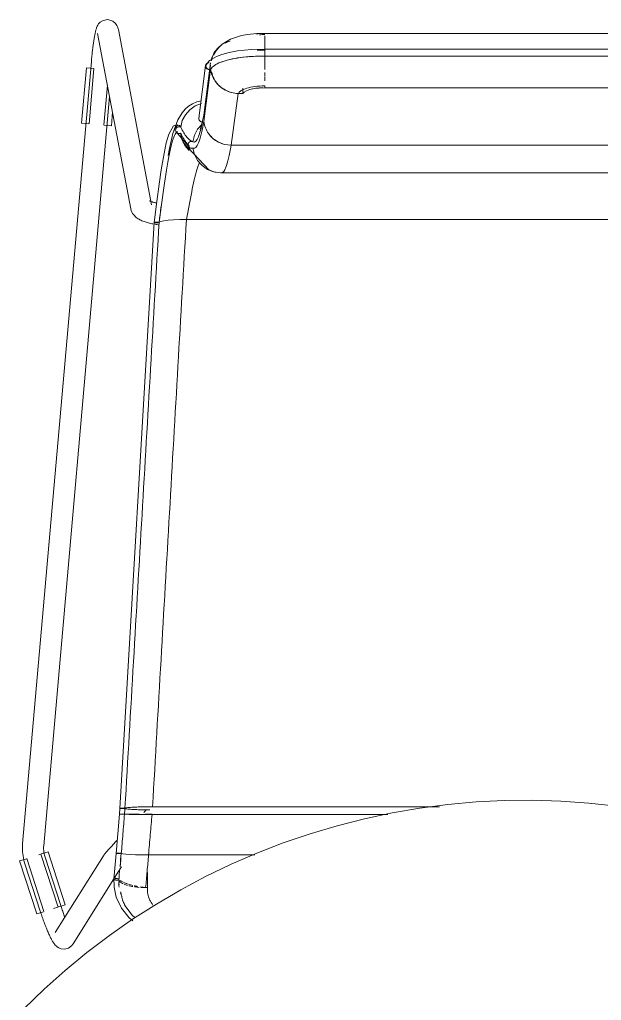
# Model space of a CAD drawing. Header units: millimetres. Extents: x 155927 to 326028, y -36033 to 97293.
# Drawn here: x 230034 to 230364, y 12592 to 13147 of the extents above; entities that cross this region are included whole.
import ezdxf

# ---------------------------------------------------------------- set-up
doc = ezdxf.new("R2010")
doc.units = ezdxf.units.MM
doc.header["$MEASUREMENT"] = 0
doc.layers.add('I-FURN', color=8, linetype='CONTINUOUS', lineweight=9)

msp = doc.modelspace()

# ---------------------------------------------------------------- linework, layer by layer
at = {"layer": 'I-FURN'}
for p, q in [((230084.16, 13147.44), (230081.4, 13146.96)), ((230086.91, 13146.61), (230084.16, 13147.44)), ((230077.46, 13142.04), (230077.35, 13141.65)), ((230077.59, 13142.44), (230077.46, 13142.04)), ((230077.73, 13142.84), (230077.59, 13142.44)), ((230077.9, 13143.27), (230077.73, 13142.84)), ((230078.11, 13143.75), (230077.9, 13143.27)), ((230078.42, 13144.31), (230078.11, 13143.75)), ((230078.89, 13145.01), (230078.42, 13144.31)), ((230079.75, 13145.92), (230078.89, 13145.01)), ((230081.4, 13146.96), (230079.75, 13145.92)), ((230086.91, 13146.61), (230088.49, 13145.28)), ((230088.49, 13145.28), (230089.24, 13144.2)), ((230089.24, 13144.2), (230089.61, 13143.4)), ((230089.61, 13143.4), (230089.83, 13142.78)), ((230089.83, 13142.78), (230089.96, 13142.27)), ((230089.96, 13142.27), (230090.05, 13141.85)), ((230108.87, 13042.56), (230090.05, 13141.85)), ((230076.27, 13136.36), (230076.18, 13135.77)), ((230076.37, 13136.93), (230076.27, 13136.36)), ((230076.46, 13137.48), (230076.37, 13136.93)), ((230076.55, 13138.01), (230076.46, 13137.48)), ((230076.65, 13138.53), (230076.55, 13138.01)), ((230076.74, 13139.02), (230076.65, 13138.53)), ((230076.84, 13139.5), (230076.74, 13139.02)), ((230076.94, 13139.96), (230076.84, 13139.5)), ((230077.03, 13140.4), (230076.94, 13139.96)), ((230077.13, 13140.83), (230077.03, 13140.4)), ((230077.24, 13141.24), (230077.13, 13140.83)), ((230077.35, 13141.65), (230077.24, 13141.24)), ((230078.26, 13139.61), (230097.08, 13040.32)), ((230148.87, 13133.52), (230153.58, 13136.39)), ((230153.58, 13136.39), (230159.73, 13138.41)), ((230159.73, 13138.41), (230163.23, 13139.06)), ((230163.23, 13139.06), (230168.44, 13139.58)), ((230168.44, 13139.58), (230172.96, 13139.66)), ((230172.96, 13139.66), (230172.96, 13139.49)), ((230467.81, 13139.66), (230172.96, 13139.66)), ((230172.96, 13139.36), (230172.96, 13139.64)), ((230172.96, 13136.42), (230172.96, 13138.17)), ((230075.56, 13131.24), (230075.48, 13130.54)), ((230075.65, 13131.93), (230075.56, 13131.24)), ((230075.74, 13132.61), (230075.65, 13131.93)), ((230075.82, 13133.27), (230075.74, 13132.61)), ((230075.91, 13133.92), (230075.82, 13133.27)), ((230076, 13134.55), (230075.91, 13133.92)), ((230076.09, 13135.17), (230076, 13134.55)), ((230076.18, 13135.77), (230076.09, 13135.17)), ((230145.22, 13129.61), (230146.89, 13131.68)), ((230146.89, 13131.68), (230148.87, 13133.52)), ((230172.96, 13133.56), (230172.96, 13136.14)), ((230172.96, 13133.41), (230172.96, 13130.38)), ((230172.96, 13130.38), (230172.96, 13133.39)), ((230074.93, 13125.43), (230074.86, 13124.68)), ((230075.01, 13126.17), (230074.93, 13125.43)), ((230075.08, 13126.92), (230075.01, 13126.17)), ((230075.16, 13127.66), (230075.08, 13126.92)), ((230075.23, 13128.39), (230075.16, 13127.66)), ((230075.31, 13129.12), (230075.23, 13128.39)), ((230075.4, 13129.83), (230075.31, 13129.12)), ((230075.48, 13130.54), (230075.4, 13129.83)), ((230141.75, 13124.24), (230145.58, 13126.54)), ((230143.89, 13127.35), (230145.22, 13129.61)), ((230145.58, 13126.54), (230148.75, 13127.73)), ((230148.75, 13127.73), (230152.79, 13128.81)), ((230155.12, 13125.27), (230151.63, 13124.46)), ((230152.79, 13128.81), (230157.51, 13129.68)), ((230160.56, 13126.1), (230155.12, 13125.27)), ((230157.51, 13129.68), (230165.4, 13130.48)), ((230166.55, 13126.58), (230160.56, 13126.1)), ((230165.4, 13130.48), (230172.96, 13130.62)), ((230172.96, 13126.66), (230166.55, 13126.58)), ((230467.81, 13130.62), (230172.96, 13130.62)), ((230172.96, 13126.67), (230172.96, 13130.62)), ((230172.96, 13130.62), (230172.96, 13130.56)), ((230172.96, 13130.56), (230172.96, 13130.36)), ((230172.96, 13130.36), (230172.96, 13130.05)), ((230172.96, 13130.05), (230172.96, 13129.66)), ((230172.96, 13129.66), (230172.96, 13129.21)), ((230172.96, 13129.21), (230172.96, 13128.72)), ((230172.96, 13128.72), (230172.96, 13128.22)), ((230172.96, 13128.22), (230172.96, 13127.75)), ((230172.96, 13127.75), (230172.96, 13127.33)), ((230172.96, 13127.33), (230172.96, 13127)), ((230172.96, 13127), (230172.96, 13126.77)), ((230172.96, 13126.77), (230172.96, 13126.67)), ((230172.96, 13126.69), (230172.96, 13122.88)), ((230172.96, 13122.88), (230172.96, 13126.69)), ((230172.96, 13126.66), (230467.81, 13126.66)), ((230074.78, 13123.77), (230035.83, 12680.44)), ((230069.21, 13088.75), (230071.97, 13120.16)), ((230071.97, 13120.16), (230074.01, 13119.98)), ((230073.44, 13088.38), (230076.2, 13119.79)), ((230074.01, 13119.98), (230076.08, 13119.8)), ((230074.8, 13123.92), (230074.78, 13123.77)), ((230074.86, 13124.68), (230074.8, 13123.92)), ((230135.65, 13091.58), (230139.51, 13121.35)), ((230138.5, 13093.22), (230142.35, 13122.91)), ((230139.86, 13121.85), (230141.75, 13124.24)), ((230141.57, 13116.95), (230142.19, 13121.72)), ((230148.8, 13123.59), (230148.29, 13123.4)), ((230151.63, 13124.46), (230148.8, 13123.59)), ((230172.96, 13119.13), (230172.96, 13122.69)), ((230138.48, 13089.67), (230142.32, 13119.37)), ((230172.96, 13115.66), (230172.96, 13117.5)), ((230172.96, 13112.67), (230172.96, 13115.14)), ((230083.87, 13110.24), (230081.89, 13087.63)), ((230160.6, 13108.51), (230160.6, 13105.5)), ((230167.07, 13108.33), (230169.92, 13108.65)), ((230169.92, 13108.65), (230172.96, 13108.76)), ((230467.81, 13108.82), (230172.96, 13108.82)), ((230172.96, 13108.76), (230467.81, 13108.76)), ((230047.79, 12679.39), (230085.08, 13103.89)), ((230154.03, 13076.29), (230157.89, 13105.57)), ((230157.89, 13105.57), (230160.6, 13105.5)), ((230160.6, 13105.5), (230161.24, 13106.36)), ((230161.24, 13106.36), (230162.59, 13107.15)), ((230162.59, 13107.15), (230164.58, 13107.82)), ((230164.58, 13107.82), (230167.07, 13108.33)), ((230129.89, 13098.36), (230127.91, 13096.68)), ((230132.09, 13099.74), (230129.89, 13098.36)), ((230133.59, 13098.51), (230130.51, 13096.34)), ((230134.46, 13100.77), (230132.09, 13099.74)), ((230137.1, 13099.92), (230133.59, 13098.51)), ((230136.96, 13101.43), (230134.46, 13100.77)), ((230086.12, 13087.26), (230086.81, 13095.16)), ((230126.18, 13094.72), (230123.67, 13090.6)), ((230127.91, 13096.68), (230126.18, 13094.72)), ((230128.03, 13093.51), (230126.28, 13090.19)), ((230130.51, 13096.34), (230128.03, 13093.51)), ((230135.89, 13092.25), (230135.7, 13091.81)), ((230137.25, 13087.71), (230138.62, 13094)), ((230071.25, 13088.57), (230069.21, 13088.75)), ((230073.32, 13088.39), (230071.25, 13088.57)), ((230084.07, 13087.44), (230082.01, 13087.62)), ((230086.12, 13087.26), (230084.07, 13087.44)), ((230118.6, 13082.61), (230121.37, 13087.25)), ((230123.67, 13090.6), (230121, 13082.98)), ((230121.37, 13087.25), (230123.56, 13087.78)), ((230123.46, 13086.5), (230123.07, 13086.19)), ((230123.08, 13086.19), (230123.47, 13086.5)), ((230123.92, 13086.7), (230123.46, 13086.5)), ((230123.47, 13086.5), (230123.92, 13086.69)), ((230123.56, 13087.78), (230124.47, 13087.49)), ((230123.92, 13086.69), (230124.41, 13086.77)), ((230124.41, 13086.77), (230123.92, 13086.7)), ((230124.41, 13086.77), (230124.91, 13086.73)), ((230124.91, 13086.73), (230124.41, 13086.77)), ((230124.91, 13086.73), (230125.38, 13086.56)), ((230125.38, 13086.56), (230124.91, 13086.73)), ((230126.28, 13090.19), (230125.38, 13086.56)), ((230137.49, 13088.18), (230134.99, 13085.3)), ((230135.7, 13091.81), (230135.64, 13091.34)), ((230135.64, 13091.34), (230135.7, 13090.88)), ((230135.7, 13090.88), (230135.89, 13090.43)), ((230135.89, 13090.43), (230136.19, 13090.05)), ((230136.19, 13090.05), (230136.57, 13089.75)), ((230136.49, 13085.27), (230137.25, 13087.71)), ((230136.57, 13089.75), (230137.02, 13089.56)), ((230137.02, 13089.56), (230137.51, 13089.48)), ((230137.51, 13089.48), (230138.01, 13089.52)), ((230117.2, 13077.62), (230118.6, 13082.61)), ((230121, 13082.98), (230119.11, 13074.46)), ((230122.58, 13085.35), (230122.5, 13084.86)), ((230122.5, 13084.86), (230122.56, 13084.37)), ((230122.51, 13084.86), (230122.58, 13085.34)), ((230122.57, 13084.37), (230122.51, 13084.86)), ((230122.56, 13084.37), (230122.75, 13083.91)), ((230122.75, 13083.92), (230122.57, 13084.37)), ((230122.58, 13085.34), (230122.78, 13085.8)), ((230122.77, 13085.8), (230122.58, 13085.35)), ((230122.7, 13084.01), (230130.83, 13074.59)), ((230122.86, 13083.73), (230122.73, 13083.95)), ((230123.04, 13083.51), (230122.75, 13083.92)), ((230122.75, 13083.91), (230123.04, 13083.51)), ((230123.07, 13086.19), (230122.77, 13085.8)), ((230122.78, 13085.8), (230123.08, 13086.19)), ((230123.42, 13083.2), (230123.04, 13083.51)), ((230123.04, 13083.51), (230123.41, 13083.19)), ((230123.41, 13083.19), (230123.86, 13082.99)), ((230123.87, 13082.99), (230123.42, 13083.2)), ((230123.86, 13082.99), (230124.36, 13082.9)), ((230124.36, 13082.9), (230123.87, 13082.99)), ((230124.86, 13082.93), (230124.36, 13082.9)), ((230124.36, 13082.9), (230124.86, 13082.92)), ((230125.33, 13083.08), (230124.86, 13082.93)), ((230124.86, 13082.92), (230125.33, 13083.08)), ((230126.12, 13079.47), (230125.33, 13083.08)), ((230125.33, 13083.08), (230126.11, 13079.46)), ((230133.23, 13081.91), (230132.34, 13078.19)), ((230134.99, 13085.3), (230133.23, 13081.91)), ((230141.11, 13082.91), (230143.6, 13080.17)), ((230115.4, 13068.6), (230117.2, 13077.62)), ((230126.11, 13079.46), (230127.75, 13076.14)), ((230127.76, 13076.14), (230126.12, 13079.47)), ((230126.82, 13077.81), (230141.42, 13062.11)), ((230127.75, 13076.14), (230130.16, 13073.3)), ((230130.16, 13073.3), (230127.76, 13076.14)), ((230129.5, 13076.44), (230129.57, 13076.93)), ((230129.56, 13076.93), (230129.5, 13076.44)), ((230129.57, 13075.95), (230129.5, 13076.44)), ((230129.5, 13076.44), (230129.56, 13075.95)), ((230129.75, 13077.39), (230129.56, 13076.93)), ((230129.56, 13075.95), (230129.75, 13075.49)), ((230129.57, 13076.93), (230129.76, 13077.39)), ((230129.76, 13075.49), (230129.57, 13075.95)), ((230130.05, 13077.8), (230129.75, 13077.39)), ((230129.75, 13075.49), (230130.05, 13075.09)), ((230129.76, 13077.39), (230130.05, 13077.79)), ((230130.05, 13075.09), (230129.76, 13075.49)), ((230130.05, 13077.79), (230130.43, 13078.11)), ((230130.43, 13078.11), (230130.05, 13077.8)), ((230130.43, 13078.11), (230130.88, 13078.31)), ((230130.88, 13078.31), (230130.43, 13078.11)), ((230130.88, 13078.31), (230131.37, 13078.39)), ((230131.37, 13078.39), (230130.88, 13078.31)), ((230131.37, 13078.39), (230131.87, 13078.35)), ((230131.87, 13078.36), (230131.37, 13078.39)), ((230131.66, 13078.48), (230132.09, 13078.3)), ((230132.34, 13078.19), (230131.87, 13078.36)), ((230131.87, 13078.35), (230132.34, 13078.19)), ((230143.6, 13080.17), (230146.71, 13078.09)), ((230146.71, 13078.09), (230150.26, 13076.77)), ((230150.26, 13076.77), (230154.03, 13076.29)), ((230486.74, 13076.29), (230154.03, 13076.29)), ((230154.03, 13076.29), (230486.74, 13076.29)), ((230119.11, 13074.46), (230118.37, 13070.39)), ((230130.43, 13074.77), (230130.05, 13075.09)), ((230130.05, 13075.09), (230130.43, 13074.77)), ((230130.88, 13074.57), (230130.43, 13074.77)), ((230130.43, 13074.77), (230130.88, 13074.57)), ((230130.53, 13074.72), (230133.41, 13074.67)), ((230131.37, 13074.49), (230130.88, 13074.57)), ((230130.88, 13074.57), (230131.37, 13074.49)), ((230131.87, 13074.53), (230131.37, 13074.49)), ((230131.37, 13074.49), (230131.87, 13074.52)), ((230132.34, 13074.69), (230131.87, 13074.53)), ((230131.87, 13074.52), (230132.34, 13074.69)), ((230132.34, 13074.69), (230133.23, 13070.97)), ((230133.23, 13070.97), (230134.99, 13067.58)), ((230134.99, 13067.58), (230133.24, 13070.97)), ((230114.36, 13062.28), (230115.4, 13068.6)), ((230137.5, 13064.71), (230134.99, 13067.58)), ((230134.99, 13067.58), (230137.49, 13064.7)), ((230137.49, 13064.7), (230140.63, 13062.53)), ((230140.63, 13062.54), (230137.5, 13064.71)), ((230113.18, 13054.26), (230114.36, 13062.28)), ((230140.32, 13062.71), (230144.78, 13060.99)), ((230144.2, 13061.17), (230140.63, 13062.54)), ((230140.63, 13062.53), (230144.2, 13061.17)), ((230141.42, 13062.11), (230143.34, 13061.41)), ((230147.99, 13060.7), (230144.2, 13061.17)), ((230144.2, 13061.17), (230147.99, 13060.7)), ((230144.78, 13060.99), (230148.53, 13060.54)), ((230492.78, 13060.7), (230147.99, 13060.7)), ((230147.99, 13060.7), (230492.78, 13060.7)), ((230148.53, 13060.54), (230453.33, 13060.54)), ((230111.82, 13044.33), (230113.18, 13054.26)), ((230107.65, 13044.79), (230107.67, 13044.77)), ((230107.67, 13044.77), (230107.74, 13044.73)), ((230107.74, 13044.73), (230107.83, 13044.68)), ((230107.83, 13044.68), (230107.98, 13044.61)), ((230107.98, 13044.61), (230108.18, 13044.52)), ((230108.18, 13044.52), (230108.41, 13044.42)), ((230108.41, 13044.42), (230108.68, 13044.32)), ((230108.68, 13044.32), (230108.98, 13044.22)), ((230108.98, 13044.22), (230109.32, 13044.11)), ((230109.32, 13044.11), (230109.68, 13044)), ((230109.68, 13044), (230110.08, 13043.89)), ((230110.08, 13043.89), (230110.5, 13043.79)), ((230110.27, 13032.48), (230111.82, 13044.33)), ((230110.5, 13043.79), (230110.95, 13043.68)), ((230110.95, 13043.68), (230111.41, 13043.58)), ((230111.41, 13043.58), (230111.91, 13043.49)), ((230097.08, 13040.32), (230097.33, 13039.34)), ((230097.33, 13039.34), (230097.7, 13038.44)), ((230097.7, 13038.44), (230098.13, 13037.65)), ((230098.13, 13037.65), (230098.62, 13036.96)), ((230098.62, 13036.96), (230099.13, 13036.37)), ((230099.13, 13036.37), (230099.65, 13035.85)), ((230110.27, 13032.48), (230090.98, 12700.57)), ((230099.65, 13035.85), (230100.18, 13035.39)), ((230100.18, 13035.39), (230100.71, 13034.99)), ((230100.71, 13034.99), (230101.25, 13034.63)), ((230101.25, 13034.63), (230101.79, 13034.31)), ((230101.79, 13034.31), (230102.32, 13034.02)), ((230102.32, 13034.02), (230102.87, 13033.75)), ((230102.87, 13033.75), (230103.44, 13033.5)), ((230103.44, 13033.5), (230104.01, 13033.26)), ((230104.01, 13033.26), (230104.59, 13033.04)), ((230104.59, 13033.04), (230105.18, 13032.84)), ((230105.18, 13032.84), (230105.78, 13032.64)), ((230105.78, 13032.64), (230106.4, 13032.46)), ((230106.4, 13032.46), (230107.03, 13032.29)), ((230107.03, 13032.29), (230107.67, 13032.12)), ((230107.67, 13032.12), (230108.33, 13031.97)), ((230108.33, 13031.97), (230109, 13031.83)), ((230109, 13031.83), (230109.68, 13031.69)), ((230109.68, 13031.69), (230110.37, 13031.57)), ((230110.34, 13032.53), (230110.27, 13032.48)), ((230110.27, 13032.48), (230110.34, 13032.53)), ((230110.27, 13032.48), (230110.33, 13032.42)), ((230110.33, 13032.42), (230110.27, 13032.48)), ((230110.33, 13032.42), (230110.52, 13032.37)), ((230110.51, 13032.37), (230110.33, 13032.42)), ((230110.53, 13032.58), (230110.34, 13032.53)), ((230110.34, 13032.53), (230110.53, 13032.58)), ((230110.8, 13032.33), (230110.51, 13032.37)), ((230110.52, 13032.37), (230110.81, 13032.33)), ((230110.83, 13032.62), (230110.53, 13032.58)), ((230110.53, 13032.58), (230110.83, 13032.62)), ((230111.18, 13032.29), (230110.8, 13032.33)), ((230110.81, 13032.33), (230111.19, 13032.29)), ((230111.22, 13032.66), (230110.83, 13032.62)), ((230110.83, 13032.62), (230111.22, 13032.66)), ((230111.08, 13031.45), (230111.79, 13031.34)), ((230111.63, 13032.27), (230111.18, 13032.29)), ((230111.19, 13032.29), (230111.64, 13032.27)), ((230111.67, 13032.68), (230111.22, 13032.66)), ((230111.22, 13032.66), (230111.67, 13032.68)), ((230112.12, 13032.26), (230111.63, 13032.27)), ((230111.64, 13032.27), (230112.13, 13032.26)), ((230112.17, 13032.69), (230111.67, 13032.68)), ((230111.67, 13032.68), (230112.16, 13032.69)), ((230111.79, 13031.34), (230112.52, 13031.25)), ((230112.62, 13032.27), (230112.12, 13032.26)), ((230112.13, 13032.26), (230112.63, 13032.27)), ((230112.16, 13032.69), (230112.66, 13032.68)), ((230112.66, 13032.68), (230112.17, 13032.69)), ((230113.13, 13032.67), (230112.66, 13032.68)), ((230112.66, 13032.68), (230113.13, 13032.67)), ((230113.13, 13032.67), (230114.04, 13033.07)), ((230114.04, 13033.07), (230113.13, 13032.67)), ((230114.04, 13033.07), (230115.77, 13033.43)), ((230115.78, 13033.43), (230114.04, 13033.07)), ((230115.78, 13033.43), (230118.24, 13033.74)), ((230118.28, 13033.74), (230115.78, 13033.43)), ((230118.27, 13033.75), (230121.33, 13033.98)), ((230121.38, 13033.98), (230118.28, 13033.74)), ((230124.92, 13034.14), (230121.38, 13033.98)), ((230121.38, 13033.98), (230124.85, 13034.13)), ((230124.91, 13034.14), (230128.61, 13034.19)), ((230128.68, 13034.19), (230124.92, 13034.14)), ((230512.08, 13034.19), (230128.68, 13034.19)), ((230128.68, 13034.19), (230512.08, 13034.19)), ((230292.72, 12704.2), (230276.79, 12702.77)), ((230308.7, 12704.99), (230292.72, 12704.2)), ((230324.7, 12705.13), (230308.7, 12704.99)), ((230340.69, 12704.64), (230324.7, 12705.13)), ((230356.65, 12703.51), (230340.69, 12704.64)), ((230372.55, 12701.74), (230356.65, 12703.51)), ((230090.71, 12697.21), (230090.97, 12700.57)), ((230091.04, 12700.6), (230090.98, 12700.57)), ((230090.98, 12700.57), (230091.05, 12700.54)), ((230091.23, 12700.62), (230091.04, 12700.6)), ((230091.05, 12700.54), (230091.24, 12700.51)), ((230091.52, 12700.64), (230091.23, 12700.62)), ((230091.24, 12700.51), (230091.53, 12700.49)), ((230091.91, 12700.66), (230091.52, 12700.64)), ((230091.53, 12700.49), (230091.91, 12700.47)), ((230092.36, 12700.67), (230091.91, 12700.66)), ((230091.91, 12700.47), (230092.37, 12700.46)), ((230092.85, 12700.68), (230092.36, 12700.67)), ((230092.37, 12700.46), (230092.86, 12700.46)), ((230093.34, 12700.68), (230092.85, 12700.68)), ((230092.86, 12700.46), (230093.35, 12700.46)), ((230093.81, 12700.67), (230093.34, 12700.68)), ((230093.35, 12700.46), (230093.82, 12700.47)), ((230094.7, 12700.88), (230093.81, 12700.67)), ((230093.82, 12700.47), (230094.72, 12700.26)), ((230096.45, 12701.07), (230094.7, 12700.88)), ((230094.72, 12700.26), (230096.47, 12700.07)), ((230098.95, 12701.23), (230096.45, 12701.07)), ((230096.47, 12700.07), (230098.97, 12699.9)), ((230102.08, 12701.36), (230098.95, 12701.23)), ((230098.97, 12699.9), (230102.09, 12699.78)), ((230105.65, 12701.43), (230102.08, 12701.36)), ((230102.09, 12699.78), (230105.64, 12699.7)), ((230105.94, 12699.82), (230104.47, 12698.29)), ((230105.64, 12699.7), (230107.89, 12699.68)), ((230109.43, 12701.46), (230105.65, 12701.43)), ((230272.03, 12701.46), (230109.43, 12701.46)), ((230109.43, 12701.46), (230272.03, 12701.46)), ((230245.15, 12698.02), (230229.5, 12694.7)), ((230260.92, 12700.71), (230245.15, 12698.02)), ((230276.79, 12702.77), (230260.92, 12700.71)), ((230090.7, 12697.21), (230088.88, 12675.01)), ((230090.77, 12697.21), (230090.7, 12697.21)), ((230090.7, 12697.21), (230090.77, 12697.21)), ((230090.77, 12697.21), (230090.71, 12697.21)), ((230090.71, 12697.21), (230090.77, 12697.21)), ((230091.25, 12697.2), (230090.96, 12697.2)), ((230090.96, 12697.2), (230091.25, 12697.2)), ((230091.64, 12697.22), (230091.25, 12697.21)), ((230091.64, 12697.2), (230091.25, 12697.2)), ((230091.25, 12697.2), (230091.63, 12697.2)), ((230091.26, 12697.21), (230091.64, 12697.22)), ((230091.63, 12697.2), (230092.08, 12697.2)), ((230091.64, 12697.22), (230092.09, 12697.22)), ((230092.09, 12697.22), (230091.64, 12697.22)), ((230092.09, 12697.2), (230091.64, 12697.2)), ((230092.08, 12697.2), (230092.57, 12697.2)), ((230092.09, 12697.22), (230092.58, 12697.22)), ((230092.58, 12697.22), (230092.09, 12697.22)), ((230092.58, 12697.2), (230092.09, 12697.2)), ((230092.57, 12697.2), (230093.07, 12697.2)), ((230092.58, 12697.22), (230093.08, 12697.22)), ((230093.08, 12697.22), (230092.58, 12697.22)), ((230093.07, 12697.2), (230092.58, 12697.2)), ((230093.54, 12697.2), (230093.07, 12697.2)), ((230093.07, 12697.2), (230093.54, 12697.2)), ((230093.08, 12697.22), (230093.55, 12697.22)), ((230093.55, 12697.22), (230093.08, 12697.22)), ((230094.43, 12697.19), (230093.54, 12697.2)), ((230093.54, 12697.2), (230094.43, 12697.19)), ((230096.17, 12697.17), (230094.43, 12697.19)), ((230094.43, 12697.19), (230096.18, 12697.17)), ((230096.19, 12697.24), (230094.44, 12697.23)), ((230094.45, 12697.23), (230096.2, 12697.24)), ((230098.68, 12697.16), (230096.18, 12697.17)), ((230096.18, 12697.17), (230098.68, 12697.16)), ((230098.69, 12697.26), (230096.19, 12697.24)), ((230096.2, 12697.24), (230098.7, 12697.26)), ((230101.81, 12697.15), (230098.68, 12697.16)), ((230098.68, 12697.16), (230101.81, 12697.15)), ((230101.82, 12697.26), (230098.69, 12697.26)), ((230098.7, 12697.26), (230101.82, 12697.26)), ((230101.81, 12697.15), (230105.38, 12697.15)), ((230105.38, 12697.15), (230101.82, 12697.15)), ((230105.38, 12697.27), (230109.16, 12697.27)), ((230109.16, 12697.27), (230105.38, 12697.27)), ((230109.17, 12697.15), (230105.38, 12697.15)), ((230105.38, 12697.15), (230109.17, 12697.15)), ((230242.81, 12697.15), (230109.17, 12697.15)), ((230109.17, 12697.15), (230242.81, 12697.15)), ((230229.5, 12694.7), (230214, 12690.75)), ((230198.66, 12686.19), (230183.52, 12681.02)), ((230214, 12690.75), (230198.66, 12686.19)), ((230087.23, 12680.25), (230087.64, 12680.69)), ((230087.64, 12680.69), (230088.05, 12681.13)), ((230088.05, 12681.13), (230088.47, 12681.59)), ((230088.47, 12681.59), (230088.91, 12682.05)), ((230088.91, 12682.05), (230089.35, 12682.52)), ((230183.52, 12681.02), (230168.6, 12675.24)), ((230035.76, 12679.3), (230035.72, 12678.16)), ((230035.72, 12678.16), (230035.74, 12677.02)), ((230035.74, 12677.02), (230035.8, 12675.88)), ((230035.83, 12680.44), (230035.76, 12679.3)), ((230035.8, 12675.88), (230035.9, 12674.74)), ((230046.35, 12674.71), (230048.32, 12675.35)), ((230047.72, 12678.04), (230047.74, 12678.7)), ((230047.73, 12677.38), (230047.72, 12678.04)), ((230047.77, 12676.72), (230047.73, 12677.38)), ((230047.74, 12678.7), (230047.78, 12679.36)), ((230047.83, 12676.06), (230047.77, 12676.72)), ((230047.78, 12679.36), (230047.79, 12679.39)), ((230047.92, 12675.4), (230047.83, 12676.06)), ((230048.03, 12674.75), (230047.92, 12675.4)), ((230048.32, 12675.35), (230050.27, 12675.98)), ((230059.96, 12645.97), (230050.27, 12675.98)), ((230082.55, 12675), (230082.74, 12675.23)), ((230082.74, 12675.23), (230082.94, 12675.47)), ((230082.94, 12675.47), (230083.16, 12675.72)), ((230083.16, 12675.72), (230083.39, 12675.99)), ((230083.39, 12675.99), (230083.63, 12676.27)), ((230083.63, 12676.27), (230083.89, 12676.56)), ((230083.89, 12676.56), (230084.16, 12676.87)), ((230084.16, 12676.87), (230084.45, 12677.19)), ((230084.45, 12677.19), (230084.75, 12677.53)), ((230084.75, 12677.53), (230085.07, 12677.88)), ((230085.07, 12677.88), (230085.39, 12678.24)), ((230085.39, 12678.24), (230085.74, 12678.62)), ((230085.74, 12678.62), (230086.09, 12679.01)), ((230086.09, 12679.01), (230086.46, 12679.41)), ((230086.46, 12679.41), (230086.84, 12679.83)), ((230086.84, 12679.83), (230087.23, 12680.25)), ((230089.42, 12675.08), (230089.13, 12675.06)), ((230089.13, 12675.06), (230089.42, 12675.08)), ((230089.8, 12675.1), (230089.42, 12675.08)), ((230089.42, 12675.08), (230089.8, 12675.1)), ((230090.25, 12675.11), (230089.8, 12675.1)), ((230089.8, 12675.1), (230090.26, 12675.11)), ((230090.74, 12675.11), (230090.25, 12675.11)), ((230090.26, 12675.11), (230090.75, 12675.11)), ((230091.71, 12675.1), (230091.24, 12675.11)), ((230091.24, 12675.11), (230091.72, 12675.1)), ((230168.6, 12675.24), (230153.93, 12668.88)), ((230034.12, 12670.76), (230036.07, 12671.39)), ((230043.81, 12640.75), (230034.12, 12670.76)), ((230035.9, 12674.74), (230036.05, 12673.61)), ((230036.05, 12673.61), (230036.25, 12672.49)), ((230036.07, 12671.39), (230038.04, 12672.03)), ((230036.25, 12672.49), (230036.49, 12671.37)), ((230036.49, 12671.37), (230036.78, 12670.26)), ((230036.78, 12670.26), (230037.1, 12669.17)), ((230047.85, 12642.06), (230038.16, 12672.07)), ((230044.97, 12674.26), (230046.13, 12674.64)), ((230046.23, 12674.67), (230055.92, 12644.66)), ((230048.17, 12674.1), (230048.03, 12674.75)), ((230048.34, 12673.46), (230048.17, 12674.1)), ((230048.53, 12672.83), (230048.34, 12673.46)), ((230057.24, 12646.02), (230048.53, 12672.83)), ((230081.63, 12673.74), (230054.32, 12630.16)), ((230081.63, 12673.74), (230081.84, 12674.07)), ((230081.84, 12674.07), (230082.03, 12674.32)), ((230082.03, 12674.32), (230082.2, 12674.55)), ((230082.2, 12674.55), (230082.37, 12674.77)), ((230082.37, 12674.77), (230082.55, 12675)), ((230088.88, 12675.01), (230087.45, 12660.52)), ((230088.94, 12675.03), (230088.88, 12675.01)), ((230088.88, 12675.01), (230088.94, 12675.03)), ((230088.95, 12674.98), (230088.88, 12675.01)), ((230088.88, 12675.01), (230088.94, 12674.98)), ((230089.13, 12675.06), (230088.94, 12675.03)), ((230088.94, 12675.03), (230089.13, 12675.06)), ((230088.94, 12674.98), (230089.13, 12674.96)), ((230089.13, 12674.96), (230089.43, 12674.94)), ((230089.43, 12674.94), (230089.14, 12674.96)), ((230089.43, 12674.94), (230089.81, 12674.92)), ((230089.82, 12674.92), (230089.43, 12674.94)), ((230089.81, 12674.92), (230090.27, 12674.91)), ((230090.27, 12674.91), (230089.82, 12674.92)), ((230090.27, 12674.91), (230090.76, 12674.9)), ((230090.76, 12674.9), (230090.27, 12674.91)), ((230090.76, 12674.9), (230091.25, 12674.91)), ((230091.26, 12674.91), (230090.76, 12674.9)), ((230091.25, 12674.91), (230091.73, 12674.92)), ((230091.73, 12674.92), (230091.26, 12674.91)), ((230092.61, 12674.72), (230091.73, 12674.92)), ((230091.73, 12674.92), (230092.62, 12674.72)), ((230094.33, 12674.55), (230092.62, 12674.72)), ((230092.62, 12674.72), (230094.35, 12674.54)), ((230096.79, 12674.39), (230094.35, 12674.54)), ((230094.35, 12674.54), (230096.83, 12674.39)), ((230099.86, 12674.28), (230096.83, 12674.39)), ((230096.83, 12674.39), (230099.93, 12674.28)), ((230103.37, 12674.21), (230099.93, 12674.28)), ((230099.93, 12674.28), (230103.37, 12674.21)), ((230103.46, 12674.2), (230107.23, 12674.18)), ((230107.1, 12674.18), (230103.46, 12674.2)), ((230107.23, 12674.18), (230167.34, 12674.18)), ((230167.34, 12674.18), (230107.23, 12674.18)), ((230037.1, 12669.17), (230037.12, 12669.12)), ((230037.12, 12669.12), (230045.83, 12642.31)), ((230087.76, 12660.92), (230091.8, 12667.37)), ((230106.52, 12664.14), (230106.52, 12654.38)), ((230153.93, 12668.88), (230139.51, 12661.93)), ((230064.49, 12623.79), (230087.52, 12660.55)), ((230087.66, 12655.95), (230087.58, 12661.41)), ((230139.51, 12661.93), (230125.39, 12654.41)), ((230088.88, 12650.3), (230087.66, 12655.95)), ((230106.57, 12655.63), (230105.53, 12655.63)), ((230125.39, 12654.41), (230111.58, 12646.33)), ((230091.78, 12643.99), (230088.88, 12650.3)), ((230094.35, 12644.7), (230092.44, 12648.38)), ((230047.73, 12642.02), (230045.76, 12641.38)), ((230045.98, 12641.85), (230045.83, 12642.31)), ((230046.22, 12641.11), (230045.98, 12641.85)), ((230053.34, 12643.83), (230055.82, 12644.63)), ((230058.01, 12645.34), (230056.04, 12644.7)), ((230057.35, 12645.69), (230057.24, 12646.02)), ((230057.58, 12645), (230057.35, 12645.69)), ((230057.81, 12644.31), (230057.58, 12645)), ((230058.04, 12643.62), (230057.81, 12644.31)), ((230059.96, 12645.97), (230058.01, 12645.34)), ((230058.28, 12642.94), (230058.04, 12643.62)), ((230058.51, 12642.27), (230058.28, 12642.94)), ((230058.75, 12641.6), (230058.51, 12642.27)), ((230096.12, 12638.46), (230091.78, 12643.99)), ((230097.85, 12640.12), (230094.35, 12644.7)), ((230111.58, 12646.33), (230098.1, 12637.71)), ((230045.76, 12641.38), (230043.81, 12640.75)), ((230046.47, 12640.38), (230046.22, 12641.11)), ((230046.72, 12639.64), (230046.47, 12640.38)), ((230046.97, 12638.92), (230046.72, 12639.64)), ((230047.22, 12638.19), (230046.97, 12638.92)), ((230047.48, 12637.48), (230047.22, 12638.19)), ((230047.73, 12636.77), (230047.48, 12637.48)), ((230047.99, 12636.07), (230047.73, 12636.77)), ((230058.98, 12640.95), (230058.75, 12641.6)), ((230059.22, 12640.3), (230058.98, 12640.95)), ((230059.45, 12639.66), (230059.22, 12640.3)), ((230059.69, 12639.04), (230059.45, 12639.66)), ((230098.1, 12637.71), (230084.98, 12628.56)), ((230098.17, 12636.82), (230096.12, 12638.46)), ((230099.64, 12638.62), (230097.85, 12640.12)), ((230048.24, 12635.38), (230047.99, 12636.07)), ((230048.5, 12634.71), (230048.24, 12635.38)), ((230048.75, 12634.04), (230048.5, 12634.71)), ((230049, 12633.39), (230048.75, 12634.04)), ((230049.26, 12632.75), (230049, 12633.39)), ((230049.51, 12632.12), (230049.26, 12632.75)), ((230049.75, 12631.51), (230049.51, 12632.12)), ((230050, 12630.92), (230049.75, 12631.51)), ((230050.25, 12630.34), (230050, 12630.92)), ((230050.49, 12629.77), (230050.25, 12630.34)), ((230050.73, 12629.23), (230050.49, 12629.77)), ((230050.97, 12628.7), (230050.73, 12629.23)), ((230051.2, 12628.19), (230050.97, 12628.7)), ((230051.44, 12627.7), (230051.2, 12628.19)), ((230051.67, 12627.23), (230051.44, 12627.7)), ((230051.9, 12626.77), (230051.67, 12627.23)), ((230052.12, 12626.33), (230051.9, 12626.77)), ((230052.35, 12625.91), (230052.12, 12626.33)), ((230052.58, 12625.5), (230052.35, 12625.91)), ((230052.82, 12625.1), (230052.58, 12625.5)), ((230053.06, 12624.7), (230052.82, 12625.1)), ((230084.98, 12628.56), (230072.24, 12618.88)), ((230053.32, 12624.32), (230053.06, 12624.7)), ((230053.6, 12623.93), (230053.32, 12624.32)), ((230053.91, 12623.52), (230053.6, 12623.93)), ((230054.28, 12623.1), (230053.91, 12623.52)), ((230054.74, 12622.63), (230054.28, 12623.1)), ((230055.37, 12622.11), (230054.74, 12622.63)), ((230056.28, 12621.55), (230055.37, 12622.11)), ((230057.66, 12621.03), (230056.28, 12621.55)), ((230059.64, 12620.85), (230057.66, 12621.03)), ((230061.86, 12621.44), (230059.64, 12620.85)), ((230063.6, 12622.66), (230061.86, 12621.44)), ((230063.6, 12622.66), (230064.49, 12623.79)), ((230072.24, 12618.88), (230059.89, 12608.71)), ((230059.89, 12608.71), (230047.96, 12598.05)), ((230047.96, 12598.05), (230036.47, 12586.92))]:
    msp.add_line(p, q, dxfattribs=at)
for centre, major_axis, ratio, start_param, end_param in [((230172.96, 13135.38), (-12.4, 0), 0.287441, 4.712389, 4.950404), ((230172.96, 13123.91), (0, -15.75), 0.000004, 5.8107, 5.99294), ((230137.6, 13091.35), (-1.96, 0), 0.955139, 5.775592, 8.064923), ((230154.16, 13091.36), (-15.78, 0), 0.955139, 0.112537, 0.354036), ((230154.16, 13091.36), (-15.78, 0), 0.955139, 0.354206, 0.595753), ((230154.16, 13091.36), (-15.78, 0), 0.955139, 0.595876, 1.562553)]:
    msp.add_ellipse(centre, major_axis=major_axis, ratio=ratio, start_param=start_param, end_param=end_param, dxfattribs=at)
for points in [[(230167.99, 13139.35), (230169.57, 13139.5), (230171.24, 13139.58), (230172.96, 13139.57)], [(230153.35, 13135.22), (230152.4, 13134.96), (230151.46, 13134.61), (230150.57, 13134.18)], [(230142.53, 13119.36), (230142.88, 13120.09), (230144.19, 13121.5), (230147.89, 13123.39), (230152.96, 13124.92), (230159.1, 13126.03), (230165.96, 13126.66), (230170.61, 13126.74), (230172.96, 13126.69)], [(230142.81, 13124.33), (230142.96, 13124.98), (230143.16, 13125.63), (230143.4, 13126.26)], [(230168.69, 13130.08), (230170.11, 13130.11), (230171.53, 13130.12), (230172.96, 13130.09)], [(230142.06, 13119.22), (230141.98, 13119.2), (230141.81, 13119.18), (230141.65, 13119.18), (230141.56, 13119.19)], [(230142.32, 13119.37), (230142.47, 13118.13), (230143.05, 13115.75), (230144.82, 13112.41), (230147.35, 13109.58), (230150.49, 13107.39), (230154.09, 13105.97), (230156.59, 13105.61), (230157.89, 13105.57)], [(230144.31, 13113.86), (230143.61, 13115.12), (230143.21, 13116.48), (230142.87, 13117.87)], [(230158.14, 13105.58), (230158.39, 13106.7), (230161.77, 13108.86), (230169.17, 13109.83), (230172.96, 13109.89)], [(230172.12, 13108.81), (230169.34, 13108.76), (230166.2, 13108.48), (230164.58, 13107.87)], [(230138.48, 13089.67), (230137.46, 13084.17), (230135.41, 13076.11), (230133.36, 13074.14), (230132.34, 13074.69)], [(230147.99, 13060.7), (230148.17, 13060.6), (230148.35, 13060.55), (230148.53, 13060.54)], [(230114.31, 13041.84), (230113.92, 13038.8), (230113.54, 13035.74), (230113.15, 13032.68)], [(230093.81, 12700.67), (230097.03, 12756.07), (230103.47, 12866.83), (230109.91, 12977.43), (230113.13, 13032.67)], [(230119.02, 12867.95), (230122.21, 12923.41), (230125.41, 12978.83), (230128.61, 13034.19)], [(230109.43, 12701.46), (230112.63, 12756.99), (230115.82, 12812.52), (230119.02, 12867.95)], [(230093.82, 12700.47), (230093.23, 12700.45), (230091.72, 12700.45), (230090.98, 12700.53), (230090.97, 12700.57)], [(230093.81, 12700.67), (230093.77, 12700.09), (230093.68, 12698.93), (230093.59, 12697.78), (230093.54, 12697.2)], [(230093.82, 12700.47), (230093.78, 12699.93), (230093.69, 12698.84), (230093.6, 12697.76), (230093.55, 12697.22)], [(230091.73, 12674.92), (230092.03, 12678.62), (230092.64, 12686.05), (230093.24, 12693.48), (230093.54, 12697.2)], [(230108.14, 12685.65), (230108.48, 12689.48), (230108.82, 12693.31), (230109.17, 12697.15)], [(230092.92, 12689.66), (230092.96, 12690.07), (230092.99, 12690.48), (230093.02, 12690.89)], [(230091.72, 12675.1), (230092.02, 12678.75), (230092.32, 12682.4), (230092.62, 12686.05)], [(230107.1, 12674.18), (230107.45, 12678), (230107.79, 12681.82), (230108.14, 12685.65)], [(230091.71, 12675.1), (230091.48, 12672.73), (230091.24, 12670.36), (230091.01, 12668.02)], [(230091.73, 12674.92), (230091.49, 12672.39), (230091.25, 12669.87), (230091.01, 12667.38)], [(230107.23, 12674.18), (230106.92, 12671.04), (230106.33, 12664.79), (230105.79, 12658.65), (230105.53, 12655.63)], [(230090.92, 12666.51), (230090.71, 12664.31), (230090.5, 12662.12), (230090.29, 12659.96)], [(230087.64, 12661.26), (230087.68, 12661.22), (230087.8, 12661.13), (230088.1, 12660.99), (230088.48, 12660.88), (230088.94, 12660.78), (230089.43, 12660.72), (230089.93, 12660.68), (230090.24, 12660.69), (230090.39, 12660.69)], [(230092.84, 12657.79), (230092.14, 12658.12), (230091, 12658.82), (230090.44, 12659.57), (230090.29, 12659.96)], [(230090.33, 12659.13), (230090.34, 12658.48), (230090.38, 12657.83), (230090.44, 12657.18)], [(230090.47, 12655.96), (230090.38, 12656.78), (230090.37, 12657.6), (230090.38, 12658.43)], [(230091.3, 12659.61), (230091.71, 12659.28), (230092.23, 12658.96), (230092.87, 12658.65)], [(230093.12, 12658.53), (230093.75, 12658.24), (230094.5, 12657.96), (230095.32, 12657.7)], [(230095.27, 12656.91), (230094.54, 12657.12), (230093.9, 12657.35), (230093.31, 12657.59)], [(230095.74, 12657.54), (230096.55, 12657.29), (230097.42, 12657.06), (230098.34, 12656.85)], [(230098.32, 12656.23), (230097.48, 12656.37), (230096.67, 12656.54), (230095.94, 12656.72)], [(230099, 12656.69), (230099.65, 12656.55), (230100.31, 12656.41), (230100.99, 12656.29)], [(230101.81, 12655.79), (230100.91, 12655.87), (230100.02, 12655.97), (230099.17, 12656.09)], [(230102.69, 12656.04), (230103.16, 12655.98), (230103.64, 12655.92), (230104.12, 12655.87)], [(230105.53, 12655.63), (230104.57, 12655.63), (230103.64, 12655.67), (230102.73, 12655.72)], [(230106.52, 12654.11), (230106.51, 12654.61), (230106.53, 12655.12), (230106.57, 12655.63)], [(230091.26, 12652.71), (230091.46, 12651.99), (230091.69, 12651.27), (230091.96, 12650.56)]]:
    msp.add_open_spline(points, degree=3, dxfattribs=at)
for points, knots in [([(230148.6, 13133.04), (230148.21, 13132.77), (230146.83, 13131.73), (230144.83, 13129.56), (230143.22, 13126.72), (230142.75, 13124.78), (230142.59, 13124.01)], [0.434972, 0.434972, 0.434972, 0.434972, 0.5, 0.6666667, 0.8333333, 0.9407177, 0.9407177, 0.9407177, 0.9407177]), ([(230141.47, 13122.96), (230141.33, 13122.96), (230141.1, 13122.94), (230140.81, 13122.87), (230140.55, 13122.78), (230140.23, 13122.59), (230139.91, 13122.3), (230139.68, 13121.95), (230139.54, 13121.6), (230139.49, 13121.29), (230139.49, 13121.01), (230139.52, 13120.75), (230139.6, 13120.5), (230139.71, 13120.24), (230139.9, 13119.93), (230140.22, 13119.61), (230140.62, 13119.37), (230140.98, 13119.26), (230141.35, 13119.18), (230141.79, 13119.19), (230142.15, 13119.3), (230142.32, 13119.37)], [0.1111111, 0.1111111, 0.1111111, 0.1111111, 0.1666667, 0.1944444, 0.2222222, 0.2777778, 0.3333333, 0.3888889, 0.4444444, 0.4791667, 0.5138889, 0.5486111, 0.5833333, 0.6180556, 0.6527778, 0.7222222, 0.7916667, 0.8263889, 0.8611111, 0.9305556, 1, 1, 1, 1]), ([(230141.07, 13119.28), (230140.96, 13119.32), (230140.72, 13119.42), (230140.31, 13119.7), (230139.86, 13120.24), (230139.6, 13121.11), (230139.83, 13121.9), (230140.23, 13122.41), (230140.61, 13122.7), (230141.07, 13122.89), (230141.4, 13122.93), (230141.56, 13122.94)], [-0.8125, -0.8125, -0.8125, -0.8125, -0.765625, -0.71875, -0.625, -0.5, -0.375, -0.3125, -0.25, -0.1875, -0.125, -0.125, -0.125, -0.125]), ([(230154.36, 13106.12), (230153.12, 13106.45), (230149.6, 13107.87), (230146.19, 13110.44), (230145.04, 13112.72), (230144.98, 13112.84)], [-0.8333333, -0.8333333, -0.8333333, -0.8333333, -0.6666667, -0.3333333, -0.3156804, -0.3156804, -0.3156804, -0.3156804]), ([(230125.38, 13086.56), (230124.36, 13088.12), (230123.08, 13087.89), (230121.79, 13084.86), (230121.53, 13084.14)], [0, 0, 0, 0, 0.25, 0.3133981, 0.3133981, 0.3133981, 0.3133981]), ([(230131.66, 13078.48), (230130.73, 13078.95), (230128.63, 13080.73), (230126.54, 13084.16), (230125.38, 13086.56)], [0.0974621, 0.0974621, 0.0974621, 0.0974621, 0.5, 1, 1, 1, 1]), ([(230137.79, 13089.58), (230137, 13085.86), (230135.18, 13079.38), (230133.36, 13077.65), (230132.34, 13078.19)], [0.1122148, 0.1122148, 0.1122148, 0.1122148, 0.5, 1, 1, 1, 1]), ([(230123.5, 13083.96), (230123.09, 13083.76), (230121.67, 13082.17), (230119.23, 13073.87), (230116.18, 13055.43), (230114.15, 13040.22), (230113.13, 13032.67)], [0.1500588, 0.1500588, 0.1500588, 0.1500588, 0.25, 0.5, 0.75, 1, 1, 1, 1]), ([(230130.21, 13075.95), (230129.75, 13076.34), (230128.13, 13078.01), (230126.5, 13080.67), (230125.33, 13083.08)], [0.303693, 0.303693, 0.303693, 0.303693, 0.5, 1, 1, 1, 1]), ([(230148.53, 13060.54), (230149.36, 13060.54), (230151.19, 13062.93), (230153.02, 13070.57), (230154.03, 13076.29)], [0.0892846, 0.0892846, 0.0892846, 0.0892846, 0.5, 1, 1, 1, 1]), ([(230128.68, 13034.19), (230129.66, 13039.58), (230131.6, 13050.36), (230134.04, 13061.08), (230135.5, 13065.32), (230135.98, 13066.47)], [0, 0, 0, 0, 0.25, 0.5, 0.625, 0.625, 0.625, 0.625]), ([(230090.97, 12700.57), (230090.98, 12700.59), (230091.11, 12700.61), (230091.51, 12700.65), (230091.89, 12700.66), (230092.35, 12700.67), (230092.84, 12700.68), (230093.35, 12700.68), (230093.66, 12700.67), (230093.81, 12700.67)], [-0.498493, -0.498493, -0.498493, -0.498493, -0.375, -0.3125, -0.25, -0.1875, -0.125, -0.0625, 0, 0, 0, 0]), ([(230093.81, 12700.67), (230094.09, 12700.81), (230095.48, 12701.02), (230098.84, 12701.24), (230102, 12701.37), (230105.61, 12701.44), (230108.16, 12701.46), (230109.43, 12701.46)], [-1, -1, -1, -1, -0.666667, -0.5, -0.333333, -0.166667, 0, 0, 0, 0]), ([(230107.89, 12699.68), (230105.87, 12699.69), (230102.64, 12699.75), (230098.85, 12699.9), (230095.5, 12700.12), (230094.11, 12700.32), (230093.82, 12700.47)], [-0.9335619, -0.9335619, -0.9335619, -0.9335619, -0.6666667, -0.5, -0.3333333, 0, 0, 0, 0]), ([(230090.29, 12659.96), (230090.15, 12659.94), (230089.86, 12659.91), (230089.44, 12659.89), (230089.07, 12659.9), (230088.77, 12659.93), (230088.5, 12659.96), (230088.25, 12660.01), (230088.03, 12660.07), (230087.83, 12660.14), (230087.64, 12660.24), (230087.54, 12660.32), (230087.5, 12660.37)], [0, 0, 0, 0, 0.0555556, 0.1111111, 0.1666667, 0.1944444, 0.2222222, 0.2777778, 0.3055556, 0.3333333, 0.3888889, 0.4444444, 0.4444444, 0.4444444, 0.4444444]), ([(230094.36, 12644.72), (230093.85, 12645.54), (230092.26, 12648.26), (230091.67, 12651.25), (230091.38, 12653.35)], [-0.4024189, -0.4024189, -0.4024189, -0.4024189, -0.3333333, -0.1789981, -0.1789981, -0.1789981, -0.1789981]), ([(230109.68, 12645.73), (230108.92, 12646.64), (230106.99, 12649.64), (230106.36, 12653.24), (230106.57, 12655.63)], [0.5, 0.5, 0.5, 0.5, 0.6666667, 1, 1, 1, 1])]:
    msp.add_open_spline(points, degree=3, knots=knots, dxfattribs=at)

doc.saveas('drawing.dxf')
